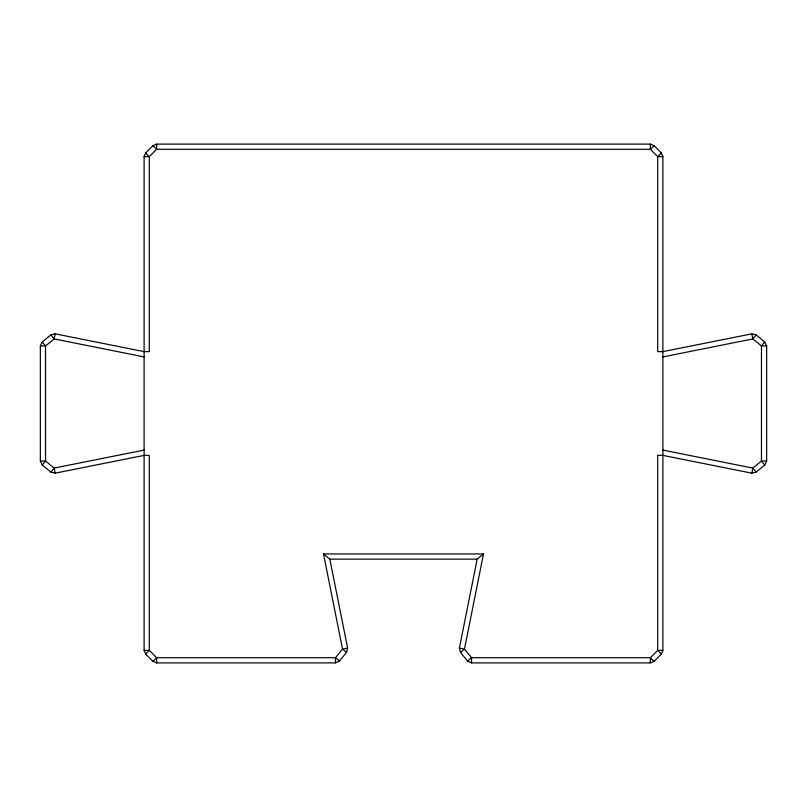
<?xml version="1.0" encoding="UTF-8"?>
<svg xmlns="http://www.w3.org/2000/svg" width="807" height="807" viewBox="0 0 807 807"><rect width="100%" height="100%" fill="white"/><g stroke="black" fill="none" stroke-linecap="round" stroke-linejoin="round"><path stroke-width="1.21" d="M460.454 652.379L464.469 649.09L483.494 553.945L477.169 559.14L459.385 648.071L460.454 652.379L467.515 660.994L471.53 657.705L650.371 657.705L657.705 650.371L657.705 455.38L662.89 455.38L751.831 473.164L756.139 472.095L764.754 465.034L766.65 461.019L766.65 345.981L764.754 341.966L756.139 334.905L751.831 333.836L662.89 351.62L657.705 351.62L657.705 156.629L650.371 149.295L156.629 149.295L149.295 156.629L149.295 351.62L144.11 351.62L55.169 333.836L54.15 338.92L45.535 345.981L40.35 345.981L40.35 461.019L42.246 465.034L50.861 472.095L55.169 473.164L144.11 455.38L149.295 455.38L149.295 650.371L156.629 657.705L335.47 657.705L339.485 660.994L346.546 652.379L347.615 648.071L329.831 559.14L323.506 553.945L342.531 649.09L346.546 652.379M751.831 473.164L752.85 468.08L761.465 461.019L766.65 461.019M339.485 660.994L335.47 662.89L156.629 662.89L152.967 661.377L145.623 654.033L144.11 650.371L144.11 156.629L145.623 152.967L152.967 145.623L156.629 144.11L650.371 144.11L654.033 145.623L661.377 152.967L662.89 156.629L662.89 650.371L661.377 654.033L654.033 661.377L650.371 662.89L471.53 662.89L467.515 660.994M40.35 345.981L42.246 341.966L50.861 334.905L55.169 333.836M42.246 465.034L45.535 461.019L45.535 345.981L42.246 341.966M50.861 472.095L54.15 468.08L144.11 450.084M756.139 334.905L752.85 338.92L662.89 356.916M764.754 341.966L761.465 345.981L761.465 461.019L764.754 465.034M145.623 654.033L149.295 650.371L144.11 650.371M654.033 145.623L650.371 149.295L650.371 144.11M152.967 661.377L156.629 657.705L156.629 662.89M661.377 152.967L657.705 156.629L662.89 156.629M347.615 648.071L342.531 649.09L335.47 657.705L335.47 662.89M144.11 156.629L149.295 156.629L145.623 152.967M766.65 345.981L761.465 345.981L752.85 338.92L751.831 333.836M40.35 461.019L45.535 461.019L54.15 468.08L55.169 473.164M323.506 553.945L483.494 553.945M329.831 559.14L477.169 559.14M662.89 650.371L657.705 650.371L661.377 654.033M662.89 450.084L752.85 468.08L756.139 472.095M144.11 356.916L54.15 338.92L50.861 334.905M459.385 648.071L464.469 649.09L471.53 657.705L471.53 662.89M152.967 145.623L156.629 149.295L156.629 144.11M654.033 661.377L650.371 657.705L650.371 662.89"/></g></svg>
